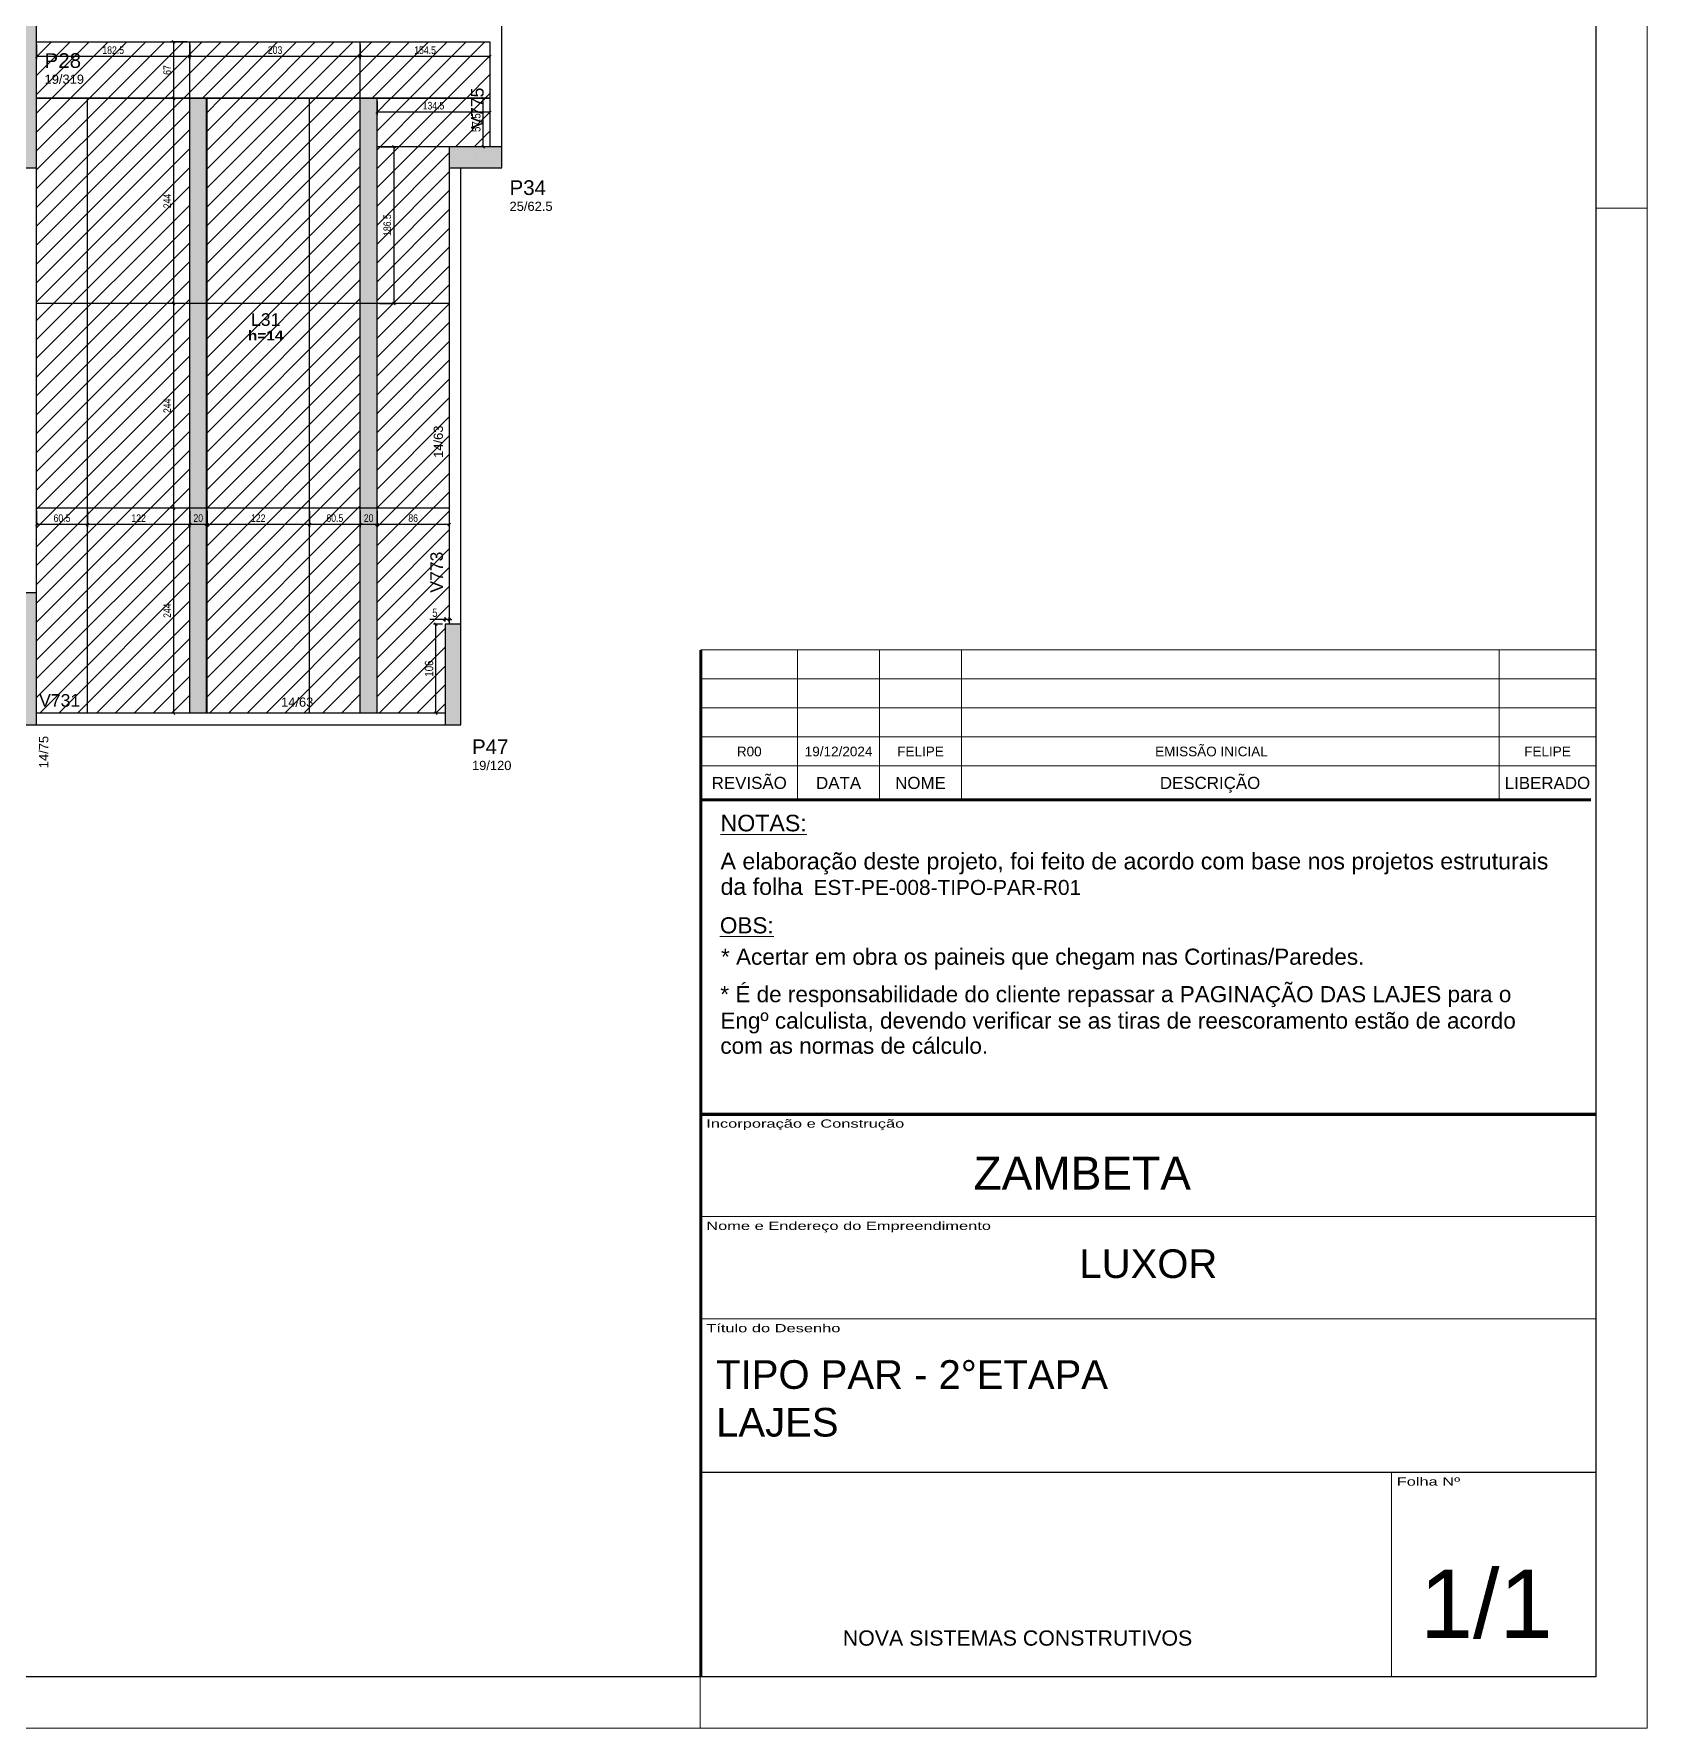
# Model space of a CAD drawing. Extents: x 4150 to 8661, y -614 to 3008.
# Drawn here: x 6740 to 8661, y -614 to 1405 of the extents above; entities that cross this region are included whole.
import ezdxf
from ezdxf.enums import TextEntityAlignment as Align

# ---------------------------------------------------------------- set-up
doc = ezdxf.new("R2010")
doc.units = 0
doc.header["$PDMODE"] = 34
for name, color, linetype, lineweight in [('CARIMBO', 255, 'Continuous', 9), ('FOLHA', 255, 'Continuous', 5), ('Folhas', 255, 'Continuous', 9), ('Hachura', 251, 'Continuous', 9)]:
    doc.layers.add(name, color=color, linetype=linetype, lineweight=lineweight)
for name, color, linetype in [('COTA', 241, 'Continuous'), ('MTH-DIM-PILAR', 3, 'Continuous'), ('MTH-DIM-VIGA', 3, 'Continuous'), ('MTH-FACE-VIGA', 7, 'Continuous'), ('MTH-PILAR-SEGUE', 5, 'Continuous'), ('MTH-SOMBRA25', 253, 'Continuous'), ('MTH-TIT1-PILAR', 5, 'Continuous'), ('MTH-TIT1-VIGA', 5, 'Continuous'), ('MTH-TXT-NEGRITO', 5, 'Continuous'), ('Painéis', 200, 'Continuous')]:
    doc.layers.add(name, color=color, linetype=linetype)
doc.styles.add('ARIAL', font='arial.ttf')
doc.styles.add('COTA TECNICA', font='techl___.ttf', dxfattribs={"height": 10})
doc.styles.add('COTA TECNICA-50', font='techl___.ttf', dxfattribs={"height": 9})
doc.styles.add('Tecnologia', font='')
doc.styles.add('TQS_ARIAL', font='arial.ttf')
doc.styles.add('TQS_ARIAL_BLACK', font='ariblk.ttf')
doc.styles.add('VERDANA', font='verdana.ttf', dxfattribs={"oblique": 15})
doc.styles.get('Tecnologia').set_extended_font_data('Forgotten Futurist')
doc.dimstyles.new('COTA PAINEL-50', dxfattribs={"dimtxt": 9, "dimasz": 3, "dimexe": 3, "dimexo": 3, "dimgap": 3, "dimtad": 1, "dimdec": 1, "dimzin": 12, "dimdsep": 46, "dimtxsty": 'COTA TECNICA-50', "dimblk1": 'OBLIQUE', "dimblk2": 'OBLIQUE', "dimsah": 1, "dimcen": 0.9, "dimclrd": 4, "dimclre": 4, "dimclrt": 240, "dimadec": 1, "dimazin": 3, "dimtfac": 1, "dimtdec": 1, "dimtmove": 0, "dimatfit": 3, "dimfxl": 1, "dimtolj": 1, "dimtzin": 12, "dimarcsym": 0})
doc.dimstyles.new('PAINEL', dxfattribs={"dimtxt": 10, "dimasz": 3, "dimexe": 3, "dimexo": 3, "dimgap": 3, "dimtad": 1, "dimdec": 1, "dimzin": 12, "dimdsep": 46, "dimtxsty": 'COTA TECNICA', "dimblk1": 'OBLIQUE', "dimblk2": 'OBLIQUE', "dimsah": 1, "dimcen": 0.9, "dimclrd": 4, "dimclre": 4, "dimclrt": 240, "dimadec": 1, "dimazin": 3, "dimtfac": 1, "dimtdec": 1, "dimtmove": 0, "dimatfit": 3, "dimfxl": 1, "dimtolj": 1, "dimtzin": 12, "dimarcsym": 0})

# ---------------------------------------------------------------- blocks, each defined once
blk = doc.blocks.new('Carimbo Laje')
at = {"layer": 'CARIMBO', "color": 30}
for points, const_width in [([(124981.9, 144853.7), (123684.7, 144853.7), (123684.7, 144038.4)], 4.45), ([(123684.7, 144705.5), (124981.9, 144705.5)], 1.48), ([(123684.7, 144557.3), (124981.9, 144557.3)], 1.48), ([(123684.7, 144334.9), (124981.9, 144334.9)], 1.48), ([(124685.4, 144038.4), (124685.4, 144334.9)], 1.48), ([(123684.7, 144038.4), (124981.9, 144038.4)], 1.48)]:
    blk.add_lwpolyline(points, dxfattribs=dict(at, const_width=const_width))
at = {"color": 0, "linetype": 'Continuous', "ltscale": 5, "style": 'ARIAL'}
blk.add_text('NOVA SISTEMAS CONSTRUTIVOS', height=22.118, dxfattribs=at).set_placement((123890.4, 144083.7))
at = {"color": 7, "style": 'ARIAL'}
blk.add_attdef('INCORPORAÇÃO_E_CONTRUÇÃO', text='', height=45.7, dxfattribs=at).set_placement((124364.7, 144777.9), align=Align.MIDDLE_CENTER)
blk.add_attdef('NOME_DA_OBRA', text='', height=41.5, dxfattribs=at).set_placement((124333.3, 144616.6), align=Align.CENTER)
for tag, p in [('PAVIMENTO', (123706.9, 144455.9)), ('TIPO_DE_PROJETO', (123706.9, 144386.8))]:
    blk.add_attdef(tag, p, '', height=41.5, dxfattribs=at)
at = {"color": 7, "style": 'ARIAL', "oblique": 10}
blk.add_attdef('FOLHA_Nº', text='', height=111.2, dxfattribs=at).set_placement((124832.8, 144149.1), align=Align.CENTER)
at = {"layer": 'CARIMBO', "color": 7, "style": 'VERDANA'}
blk.add_attdef('ENDEREÇO', text='', height=14.8, dxfattribs=at).set_placement((124333.3, 144572.1), align=Align.CENTER)
at = {"layer": 'Folhas', "style": 'Tecnologia', "width": 1.5}
for s, p in [('Incorporação e Construção', (123692.5, 144846.3)), ('Nome e Endereço do Empreendimento', (123692.5, 144698.1)), ('Título do Desenho', (123692.5, 144549.8)), ('Folha Nº', (124693.1, 144327.5))]:
    blk.add_text(s, height=11.86, dxfattribs=at).set_placement(p, align=Align.TOP_LEFT)
blk = doc.blocks.new('Revisão Carimbo')
at = {"color": 30}
for p, q in [((0, 155), (925, 155)), ((100, 35), (100, 155)), ((184.66, 35), (184.66, 155)), ((269.32, 35), (269.32, 155)), ((825, 35), (825, 155)), ((0, 125), (925, 125)), ((0, 95), (925, 95)), ((0, 65), (925, 65))]:
    blk.add_line(p, q, dxfattribs=at)
for points, const_width in [([(0, 0), (0, 155)], 3), ([(0, 35), (925, 35)], 1), ([(100, 35), (100, 0)], 1), ([(184.66, 35), (184.66, 0)], 1), ([(269.32, 35), (269.32, 0)], 1), ([(825, 35), (825, 0)], 1), ([(0, 0), (920, 0)], 3)]:
    blk.add_lwpolyline(points, dxfattribs=dict(at, const_width=const_width))
at = {"color": 7, "style": 'ARIAL'}
for s, p in [('REVISÃO', (50, 17.5)), ('DATA', (142.33, 17.5)), ('NOME', (226.99, 17.5)), ('DESCRIÇÃO', (526.27, 17.5)), ('LIBERADO', (875, 17.5))]:
    blk.add_text(s, height=12.5, dxfattribs=at).set_placement(p, align=Align.MIDDLE_CENTER)
at = {"layer": 'CARIMBO', "color": 7, "style": 'ARIAL'}
for tag, p in [('REVISÃO_03', (50, 140)), ('DATA', (142.33, 140)), ('NOME', (226.99, 140)), ('LIBERADO', (875, 140)), ('REVISÃO_02', (50, 110)), ('DATA', (142.33, 110)), ('NOME', (226.99, 110)), ('LIBERADO', (875, 110)), ('REVISÃO_01', (50, 80)), ('DATA', (142.33, 80)), ('NOME', (226.99, 80)), ('LIBERADO', (875, 80)), ('REVISÃO_00', (50, 50)), ('DATA', (142.33, 50)), ('NOME', (226.99, 50)), ('LIBERADO', (875, 50))]:
    blk.add_attdef(tag, text='', height=10, dxfattribs=at).set_placement(p, align=Align.MIDDLE_CENTER)
for p in [(279.32, 140), (279.32, 110), (279.32, 80), (279.32, 50)]:
    blk.add_attdef('DESCRIÇÃO', text='', height=10, dxfattribs=at).set_placement(p, align=Align.MIDDLE_LEFT)
blk = doc.blocks.new('_Oblique')
at = {"color": 0, "linetype": 'ByBlock', "lineweight": -2}
blk.add_line((-0.5, -0.5), (0.5, 0.5), dxfattribs=at)
blk = doc.blocks.new('*D1667')
at = {"layer": 'COTA', "color": 4, "lineweight": -2, "transparency": 16777216}
for p, q in [((7148.6, 836.5), (7148.6, 817.1)), ((7234.6, 836.5), (7234.6, 817.1)), ((7234.6, 820.1), (7148.6, 820.1))]:
    blk.add_line(p, q, dxfattribs=at)
at = {"layer": 'Defpoints', "color": 0, "transparency": 16777216}
for p in [(7148.6, 839.5), (7234.6, 839.5), (7148.6, 820.1)]:
    blk.add_point(p, dxfattribs=at)
at = {"layer": 'COTA', "color": 4, "lineweight": -2, "transparency": 16777216, "xscale": 3, "yscale": 3, "zscale": 3, "rotation": 180}
blk.add_blockref('_Oblique', (7148.6, 820.1), dxfattribs=at)
at = {"layer": 'COTA', "color": 4, "lineweight": -2, "transparency": 16777216, "xscale": 3, "yscale": 3, "zscale": 3}
blk.add_blockref('_Oblique', (7234.6, 820.1), dxfattribs=at)
at = {"layer": 'COTA', "color": 240, "transparency": 16777216, "insert": (7191.6, 827.7), "char_height": 9, "attachment_point": 5, "style": 'COTA TECNICA-50'}
blk.add_mtext('\\A1;86', dxfattribs=at)
blk = doc.blocks.new('*D1668')
at = {"layer": 'COTA', "color": 4, "lineweight": -2, "transparency": 16777216}
for p, q in [((7128.6, 836.5), (7128.6, 817.1)), ((7148.6, 836.5), (7148.6, 817.1)), ((7148.6, 820.1), (7128.6, 820.1))]:
    blk.add_line(p, q, dxfattribs=at)
at = {"layer": 'Defpoints', "color": 0, "transparency": 16777216}
for p in [(7128.6, 839.5), (7148.6, 839.5), (7128.6, 820.1)]:
    blk.add_point(p, dxfattribs=at)
at = {"layer": 'COTA', "color": 4, "lineweight": -2, "transparency": 16777216, "xscale": 3, "yscale": 3, "zscale": 3, "rotation": 180}
blk.add_blockref('_Oblique', (7128.6, 820.1), dxfattribs=at)
at = {"layer": 'COTA', "color": 4, "lineweight": -2, "transparency": 16777216, "xscale": 3, "yscale": 3, "zscale": 3}
blk.add_blockref('_Oblique', (7148.6, 820.1), dxfattribs=at)
at = {"layer": 'COTA', "color": 240, "transparency": 16777216, "insert": (7138.6, 827.7), "char_height": 9, "attachment_point": 5, "style": 'COTA TECNICA-50'}
blk.add_mtext('\\A1;20', dxfattribs=at)
blk = doc.blocks.new('*D1669')
at = {"layer": 'COTA', "color": 4, "lineweight": -2, "transparency": 16777216}
for p, q in [((7068.1, 836.5), (7068.1, 817.1)), ((7128.6, 836.5), (7128.6, 817.1)), ((7128.6, 820.1), (7068.1, 820.1))]:
    blk.add_line(p, q, dxfattribs=at)
at = {"layer": 'Defpoints', "color": 0, "transparency": 16777216}
for p in [(7068.1, 839.5), (7128.6, 839.5), (7068.1, 820.1)]:
    blk.add_point(p, dxfattribs=at)
at = {"layer": 'COTA', "color": 4, "lineweight": -2, "transparency": 16777216, "xscale": 3, "yscale": 3, "zscale": 3, "rotation": 180}
blk.add_blockref('_Oblique', (7068.1, 820.1), dxfattribs=at)
at = {"layer": 'COTA', "color": 4, "lineweight": -2, "transparency": 16777216, "xscale": 3, "yscale": 3, "zscale": 3}
blk.add_blockref('_Oblique', (7128.6, 820.1), dxfattribs=at)
at = {"layer": 'COTA', "color": 240, "transparency": 16777216, "insert": (7098.3, 827.7), "char_height": 9, "attachment_point": 5, "style": 'COTA TECNICA-50'}
blk.add_mtext('\\A1;60.5', dxfattribs=at)
blk = doc.blocks.new('*D1670')
at = {"layer": 'COTA', "color": 4, "lineweight": -2, "transparency": 16777216}
for p, q in [((6946.1, 836.5), (6946.1, 817.1)), ((7068.1, 836.5), (7068.1, 817.1)), ((7068.1, 820.1), (6946.1, 820.1))]:
    blk.add_line(p, q, dxfattribs=at)
at = {"layer": 'Defpoints', "color": 0, "transparency": 16777216}
for p in [(6946.1, 839.5), (7068.1, 839.5), (6946.1, 820.1)]:
    blk.add_point(p, dxfattribs=at)
at = {"layer": 'COTA', "color": 4, "lineweight": -2, "transparency": 16777216, "xscale": 3, "yscale": 3, "zscale": 3, "rotation": 180}
blk.add_blockref('_Oblique', (6946.1, 820.1), dxfattribs=at)
at = {"layer": 'COTA', "color": 4, "lineweight": -2, "transparency": 16777216, "xscale": 3, "yscale": 3, "zscale": 3}
blk.add_blockref('_Oblique', (7068.1, 820.1), dxfattribs=at)
at = {"layer": 'COTA', "color": 240, "transparency": 16777216, "insert": (7007.1, 827.7), "char_height": 9, "attachment_point": 5, "style": 'COTA TECNICA-50'}
blk.add_mtext('\\A1;122', dxfattribs=at)
blk = doc.blocks.new('*D1671')
at = {"layer": 'COTA', "color": 4, "lineweight": -2, "transparency": 16777216}
for p, q in [((6925.6, 836.5), (6925.6, 817.1)), ((6945.6, 836.5), (6945.6, 817.1)), ((6945.6, 820.1), (6925.6, 820.1))]:
    blk.add_line(p, q, dxfattribs=at)
at = {"layer": 'Defpoints', "color": 0, "transparency": 16777216}
for p in [(6925.6, 839.5), (6945.6, 839.5), (6925.6, 820.1)]:
    blk.add_point(p, dxfattribs=at)
at = {"layer": 'COTA', "color": 4, "lineweight": -2, "transparency": 16777216, "xscale": 3, "yscale": 3, "zscale": 3, "rotation": 180}
blk.add_blockref('_Oblique', (6925.6, 820.1), dxfattribs=at)
at = {"layer": 'COTA', "color": 4, "lineweight": -2, "transparency": 16777216, "xscale": 3, "yscale": 3, "zscale": 3}
blk.add_blockref('_Oblique', (6945.6, 820.1), dxfattribs=at)
at = {"layer": 'COTA', "color": 240, "transparency": 16777216, "insert": (6935.6, 827.7), "char_height": 9, "attachment_point": 5, "style": 'COTA TECNICA-50'}
blk.add_mtext('\\A1;20', dxfattribs=at)
blk = doc.blocks.new('*D1672')
at = {"layer": 'COTA', "color": 4, "lineweight": -2, "transparency": 16777216}
for p, q in [((6803.6, 836.5), (6803.6, 817.1)), ((6925.6, 836.5), (6925.6, 817.1)), ((6925.6, 820.1), (6803.6, 820.1))]:
    blk.add_line(p, q, dxfattribs=at)
at = {"layer": 'Defpoints', "color": 0, "transparency": 16777216}
for p in [(6803.6, 839.5), (6925.6, 839.5), (6803.6, 820.1)]:
    blk.add_point(p, dxfattribs=at)
at = {"layer": 'COTA', "color": 4, "lineweight": -2, "transparency": 16777216, "xscale": 3, "yscale": 3, "zscale": 3, "rotation": 180}
blk.add_blockref('_Oblique', (6803.6, 820.1), dxfattribs=at)
at = {"layer": 'COTA', "color": 4, "lineweight": -2, "transparency": 16777216, "xscale": 3, "yscale": 3, "zscale": 3}
blk.add_blockref('_Oblique', (6925.6, 820.1), dxfattribs=at)
at = {"layer": 'COTA', "color": 240, "transparency": 16777216, "insert": (6864.6, 827.7), "char_height": 9, "attachment_point": 5, "style": 'COTA TECNICA-50'}
blk.add_mtext('\\A1;122', dxfattribs=at)
blk = doc.blocks.new('*D1673')
at = {"layer": 'COTA', "color": 4, "lineweight": -2, "transparency": 16777216}
for p, q in [((6743.1, 836.5), (6743.1, 817.1)), ((6803.6, 836.5), (6803.6, 817.1)), ((6803.6, 820.1), (6743.1, 820.1))]:
    blk.add_line(p, q, dxfattribs=at)
at = {"layer": 'Defpoints', "color": 0, "transparency": 16777216}
for p in [(6743.1, 839.5), (6803.6, 839.5), (6743.1, 820.1)]:
    blk.add_point(p, dxfattribs=at)
at = {"layer": 'COTA', "color": 4, "lineweight": -2, "transparency": 16777216, "xscale": 3, "yscale": 3, "zscale": 3, "rotation": 180}
blk.add_blockref('_Oblique', (6743.1, 820.1), dxfattribs=at)
at = {"layer": 'COTA', "color": 4, "lineweight": -2, "transparency": 16777216, "xscale": 3, "yscale": 3, "zscale": 3}
blk.add_blockref('_Oblique', (6803.6, 820.1), dxfattribs=at)
at = {"layer": 'COTA', "color": 240, "transparency": 16777216, "insert": (6773.3, 827.7), "char_height": 9, "attachment_point": 5, "style": 'COTA TECNICA-50'}
blk.add_mtext('\\A1;60.5', dxfattribs=at)
blk = doc.blocks.new('*D1674')
at = {"layer": 'COTA', "color": 4, "lineweight": -2, "transparency": 16777216}
for p, q in [((7151.6, 1270), (7171.5, 1270)), ((7168.5, 1270), (7168.5, 1083.5)), ((7151.6, 1083.5), (7171.5, 1083.5))]:
    blk.add_line(p, q, dxfattribs=at)
at = {"layer": 'Defpoints', "color": 0, "transparency": 16777216}
for p in [(7148.6, 1270), (7148.6, 1083.5), (7168.5, 1083.5)]:
    blk.add_point(p, dxfattribs=at)
at = {"layer": 'COTA', "color": 4, "lineweight": -2, "transparency": 16777216, "xscale": 3, "yscale": 3, "zscale": 3}
for p, rotation in [((7168.5, 1270), 90), ((7168.5, 1083.5), 270)]:
    blk.add_blockref('_Oblique', p, dxfattribs=dict(at, rotation=rotation))
at = {"layer": 'COTA', "color": 240, "transparency": 16777216, "insert": (7160.8, 1176.8), "char_height": 9, "attachment_point": 5, "rotation": 90, "style": 'COTA TECNICA-50'}
blk.add_mtext('\\A1;186.5', dxfattribs=at)
blk = doc.blocks.new('*D1675')
at = {"layer": 'COTA', "color": 4, "lineweight": -2, "transparency": 16777216}
for p, q in [((7148.6, 1324.5), (7148.6, 1308.3)), ((7283.1, 1324.5), (7283.1, 1308.3)), ((7283.1, 1311.3), (7148.6, 1311.3))]:
    blk.add_line(p, q, dxfattribs=at)
at = {"layer": 'Defpoints', "color": 0, "transparency": 16777216}
for p in [(7148.6, 1327.5), (7283.1, 1327.5), (7148.6, 1311.3)]:
    blk.add_point(p, dxfattribs=at)
at = {"layer": 'COTA', "color": 4, "lineweight": -2, "transparency": 16777216, "xscale": 3, "yscale": 3, "zscale": 3, "rotation": 180}
blk.add_blockref('_Oblique', (7148.6, 1311.3), dxfattribs=at)
at = {"layer": 'COTA', "color": 4, "lineweight": -2, "transparency": 16777216, "xscale": 3, "yscale": 3, "zscale": 3}
blk.add_blockref('_Oblique', (7283.1, 1311.3), dxfattribs=at)
at = {"layer": 'COTA', "color": 240, "transparency": 16777216, "insert": (7215.8, 1319), "char_height": 9, "attachment_point": 5, "style": 'COTA TECNICA-50'}
blk.add_mtext('\\A1;134.5', dxfattribs=at)
blk = doc.blocks.new('*D1676')
at = {"layer": 'COTA', "color": 4, "lineweight": -2, "transparency": 16777216}
for p, q in [((7128.6, 1392), (7128.6, 1374.5)), ((7283.1, 1377.5), (7128.6, 1377.5)), ((7283.1, 1392), (7283.1, 1374.5))]:
    blk.add_line(p, q, dxfattribs=at)
at = {"layer": 'Defpoints', "color": 0, "transparency": 16777216}
for p in [(7128.6, 1395), (7283.1, 1395), (7128.6, 1377.5)]:
    blk.add_point(p, dxfattribs=at)
at = {"layer": 'COTA', "color": 4, "lineweight": -2, "transparency": 16777216, "xscale": 3, "yscale": 3, "zscale": 3, "rotation": 180}
blk.add_blockref('_Oblique', (7128.6, 1377.5), dxfattribs=at)
at = {"layer": 'COTA', "color": 4, "lineweight": -2, "transparency": 16777216, "xscale": 3, "yscale": 3, "zscale": 3}
blk.add_blockref('_Oblique', (7283.1, 1377.5), dxfattribs=at)
at = {"layer": 'COTA', "color": 240, "transparency": 16777216, "insert": (7205.8, 1385.1), "char_height": 9, "attachment_point": 5, "style": 'COTA TECNICA-50'}
blk.add_mtext('\\A1;154.5', dxfattribs=at)
blk = doc.blocks.new('*D1677')
at = {"layer": 'COTA', "color": 4, "lineweight": -2, "transparency": 16777216}
for p, q in [((6925.6, 1392), (6925.6, 1374.5)), ((7128.6, 1377.5), (6925.6, 1377.5)), ((7128.6, 1392), (7128.6, 1374.5))]:
    blk.add_line(p, q, dxfattribs=at)
at = {"layer": 'Defpoints', "color": 0, "transparency": 16777216}
for p in [(6925.6, 1395), (7128.6, 1395), (6925.6, 1377.5)]:
    blk.add_point(p, dxfattribs=at)
at = {"layer": 'COTA', "color": 4, "lineweight": -2, "transparency": 16777216, "xscale": 3, "yscale": 3, "zscale": 3, "rotation": 180}
blk.add_blockref('_Oblique', (6925.6, 1377.5), dxfattribs=at)
at = {"layer": 'COTA', "color": 4, "lineweight": -2, "transparency": 16777216, "xscale": 3, "yscale": 3, "zscale": 3}
blk.add_blockref('_Oblique', (7128.6, 1377.5), dxfattribs=at)
at = {"layer": 'COTA', "color": 240, "transparency": 16777216, "insert": (7027.1, 1385.2), "char_height": 9, "attachment_point": 5, "style": 'COTA TECNICA-50'}
blk.add_mtext('\\A1;203', dxfattribs=at)
blk = doc.blocks.new('*D1678')
at = {"layer": 'COTA', "color": 4, "lineweight": -2, "transparency": 16777216}
for p, q in [((6743.1, 1392), (6743.1, 1374.5)), ((6925.6, 1377.5), (6743.1, 1377.5)), ((6925.6, 1392), (6925.6, 1374.5))]:
    blk.add_line(p, q, dxfattribs=at)
at = {"layer": 'Defpoints', "color": 0, "transparency": 16777216}
for p in [(6743.1, 1395), (6925.6, 1395), (6743.1, 1377.5)]:
    blk.add_point(p, dxfattribs=at)
at = {"layer": 'COTA', "color": 4, "lineweight": -2, "transparency": 16777216, "xscale": 3, "yscale": 3, "zscale": 3, "rotation": 180}
blk.add_blockref('_Oblique', (6743.1, 1377.5), dxfattribs=at)
at = {"layer": 'COTA', "color": 4, "lineweight": -2, "transparency": 16777216, "xscale": 3, "yscale": 3, "zscale": 3}
blk.add_blockref('_Oblique', (6925.6, 1377.5), dxfattribs=at)
at = {"layer": 'COTA', "color": 240, "transparency": 16777216, "insert": (6834.3, 1385.1), "char_height": 9, "attachment_point": 5, "style": 'COTA TECNICA-50'}
blk.add_mtext('\\A1;182.5', dxfattribs=at)
blk = doc.blocks.new('*D1679')
at = {"layer": 'COTA', "color": 4, "lineweight": -2, "transparency": 16777216}
for p, q in [((6922.6, 1395), (6903.1, 1395)), ((6906.1, 1395), (6906.1, 1328)), ((6922.6, 1328), (6903.1, 1328))]:
    blk.add_line(p, q, dxfattribs=at)
at = {"layer": 'Defpoints', "color": 0, "transparency": 16777216}
for p in [(6925.6, 1395), (6906.1, 1328), (6925.6, 1328)]:
    blk.add_point(p, dxfattribs=at)
at = {"layer": 'COTA', "color": 4, "lineweight": -2, "transparency": 16777216, "xscale": 3, "yscale": 3, "zscale": 3}
for p, rotation in [((6906.1, 1395), 90), ((6906.1, 1328), 270)]:
    blk.add_blockref('_Oblique', p, dxfattribs=dict(at, rotation=rotation))
at = {"layer": 'COTA', "color": 240, "transparency": 16777216, "insert": (6898.6, 1361.5), "char_height": 9, "attachment_point": 5, "rotation": 90, "style": 'COTA TECNICA-50'}
blk.add_mtext('\\A1;67', dxfattribs=at)
blk = doc.blocks.new('*D1680')
at = {"layer": 'COTA', "color": 4, "lineweight": -2, "transparency": 16777216}
for p, q in [((6923.6, 1327.5), (6903.1, 1327.5)), ((6906.1, 1327.5), (6906.1, 1083.5))]:
    blk.add_line(p, q, dxfattribs=at)
at = {"layer": 'Defpoints', "color": 0, "transparency": 16777216}
for p in [(6926.6, 1327.5), (6906.1, 1083.5), (6906.1, 1083.5)]:
    blk.add_point(p, dxfattribs=at)
at = {"layer": 'COTA', "color": 4, "lineweight": -2, "transparency": 16777216, "xscale": 3, "yscale": 3, "zscale": 3}
for p, rotation in [((6906.1, 1327.5), 90), ((6906.1, 1083.5), 270)]:
    blk.add_blockref('_Oblique', p, dxfattribs=dict(at, rotation=rotation))
at = {"layer": 'COTA', "color": 240, "transparency": 16777216, "insert": (6898.6, 1205.5), "char_height": 9, "attachment_point": 5, "rotation": 90, "style": 'COTA TECNICA-50'}
blk.add_mtext('\\A1;244', dxfattribs=at)
blk = doc.blocks.new('*D1681')
at = {"layer": 'COTA', "color": 4, "lineweight": -2, "transparency": 16777216}
blk.add_line((6906.1, 1083.5), (6906.1, 839.5), dxfattribs=at)
at = {"layer": 'Defpoints', "color": 0, "transparency": 16777216}
for p in [(6906.1, 1083.5), (6906.1, 839.5), (6906.1, 839.5)]:
    blk.add_point(p, dxfattribs=at)
at = {"layer": 'COTA', "color": 4, "lineweight": -2, "transparency": 16777216, "xscale": 3, "yscale": 3, "zscale": 3}
for p, rotation in [((6906.1, 1083.5), 90), ((6906.1, 839.5), 270)]:
    blk.add_blockref('_Oblique', p, dxfattribs=dict(at, rotation=rotation))
at = {"layer": 'COTA', "color": 240, "transparency": 16777216, "insert": (6898.6, 961.5), "char_height": 9, "attachment_point": 5, "rotation": 90, "style": 'COTA TECNICA-50'}
blk.add_mtext('\\A1;244', dxfattribs=at)
blk = doc.blocks.new('*D1682')
at = {"layer": 'COTA', "color": 4, "lineweight": -2, "transparency": 16777216}
blk.add_line((6906.1, 839.5), (6906.1, 595.5), dxfattribs=at)
at = {"layer": 'Defpoints', "color": 0, "transparency": 16777216}
for p in [(6906.1, 839.5), (6906.1, 595.5), (6906.1, 595.5)]:
    blk.add_point(p, dxfattribs=at)
at = {"layer": 'COTA', "color": 4, "lineweight": -2, "transparency": 16777216, "xscale": 3, "yscale": 3, "zscale": 3}
for p, rotation in [((6906.1, 839.5), 90), ((6906.1, 595.5), 270)]:
    blk.add_blockref('_Oblique', p, dxfattribs=dict(at, rotation=rotation))
at = {"layer": 'COTA', "color": 240, "transparency": 16777216, "insert": (6898.6, 717.5), "char_height": 9, "attachment_point": 5, "rotation": 90, "style": 'COTA TECNICA-50'}
blk.add_mtext('\\A1;244', dxfattribs=at)
blk = doc.blocks.new('*D1683')
at = {"layer": 'COTA', "color": 4, "lineweight": -2, "transparency": 16777216}
for p, q in [((7226.6, 701.5), (7215.7, 701.5)), ((7218.7, 595.5), (7218.7, 701.5)), ((7226.6, 595.5), (7215.7, 595.5))]:
    blk.add_line(p, q, dxfattribs=at)
at = {"layer": 'Defpoints', "color": 0, "transparency": 16777216}
for p in [(7218.7, 701.5), (7229.6, 701.5), (7229.6, 595.5)]:
    blk.add_point(p, dxfattribs=at)
at = {"layer": 'COTA', "color": 4, "lineweight": -2, "transparency": 16777216, "xscale": 3, "yscale": 3, "zscale": 3}
for p, rotation in [((7218.7, 701.5), 90), ((7218.7, 595.5), 270)]:
    blk.add_blockref('_Oblique', p, dxfattribs=dict(at, rotation=rotation))
at = {"layer": 'COTA', "color": 240, "transparency": 16777216, "insert": (7210.6, 648.5), "char_height": 10, "attachment_point": 5, "rotation": 90, "style": 'COTA TECNICA'}
blk.add_mtext('\\A1;106', dxfattribs=at)
blk = doc.blocks.new('*D1684')
at = {"layer": 'COTA', "color": 4, "lineweight": -2, "transparency": 16777216}
for p, q in [((7229.6, 706.9), (7211.5, 706.9)), ((7229.6, 704.5), (7229.6, 709.9)), ((7234.6, 706.9), (7229.6, 706.9)), ((7234.6, 704.5), (7234.6, 709.9)), ((7234.6, 706.9), (7237.6, 706.9))]:
    blk.add_line(p, q, dxfattribs=at)
at = {"layer": 'Defpoints', "color": 0, "transparency": 16777216}
for p in [(7229.6, 706.9), (7229.6, 701.5), (7234.6, 701.5)]:
    blk.add_point(p, dxfattribs=at)
at = {"layer": 'COTA', "color": 4, "lineweight": -2, "transparency": 16777216, "xscale": 3, "yscale": 3, "zscale": 3}
blk.add_blockref('_Oblique', (7229.6, 706.9), dxfattribs=at)
at = {"layer": 'COTA', "color": 4, "lineweight": -2, "transparency": 16777216, "xscale": 3, "yscale": 3, "zscale": 3, "rotation": 180}
blk.add_blockref('_Oblique', (7234.6, 706.9), dxfattribs=at)
at = {"layer": 'COTA', "color": 240, "transparency": 16777216, "insert": (7217.5, 715), "char_height": 10, "attachment_point": 5, "style": 'COTA TECNICA'}
blk.add_mtext('\\A1;5', dxfattribs=at)
blk = doc.blocks.new('*D1685')
at = {"layer": 'COTA', "color": 4, "lineweight": -2, "transparency": 16777216}
for p, q in [((7280.1, 1327.5), (7271.9, 1327.5)), ((7274.9, 1270), (7274.9, 1327.5)), ((7280.1, 1270), (7271.9, 1270))]:
    blk.add_line(p, q, dxfattribs=at)
at = {"layer": 'Defpoints', "color": 0, "transparency": 16777216}
for p in [(7274.9, 1327.5), (7283.1, 1327.5), (7283.1, 1270)]:
    blk.add_point(p, dxfattribs=at)
at = {"layer": 'COTA', "color": 4, "lineweight": -2, "transparency": 16777216, "xscale": 3, "yscale": 3, "zscale": 3}
for p, rotation in [((7274.9, 1327.5), 90), ((7274.9, 1270), 270)]:
    blk.add_blockref('_Oblique', p, dxfattribs=dict(at, rotation=rotation))
at = {"layer": 'COTA', "color": 240, "transparency": 16777216, "insert": (7266.8, 1298.8), "char_height": 10, "attachment_point": 5, "rotation": 90, "style": 'COTA TECNICA'}
blk.add_mtext('\\A1;57.5', dxfattribs=at)

msp = doc.modelspace()

# ---------------------------------------------------------------- hatches: boundary and pattern name
at = {"layer": 'Hachura', "linetype": 'ByBlock'}
h = msp.add_hatch(dxfattribs=at)
h.set_pattern_fill('ANSI31', color=256, scale=5)
h.paths.add_polyline_path([(6925.57, 1328.05), (6925.57, 1395.05), (6743.07, 1395.05), (6743.07, 1328.05)])
h.paths.add_polyline_path([(6925.57, 1395.05), (6925.57, 1328.05), (7128.57, 1328.05), (7128.57, 1395.05)])
h.paths.add_polyline_path([(7283.07, 1328.05), (7283.07, 1395.05), (7128.57, 1395.05), (7128.57, 1328.05)])
h.paths.add_polyline_path([(7234.57, 1270.05), (7283.07, 1270.05), (7283.07, 1327.55), (7148.57, 1327.55), (7148.57, 1270.05)])
h.paths.add_polyline_path([(7234.57, 1245.05), (7234.57, 1270.05), (7148.57, 1270.05), (7148.57, 1083.55), (7234.57, 1083.55)])
h.paths.add_polyline_path([(7128.57, 1327.55), (7068.07, 1327.55), (7068.07, 1083.55), (7128.57, 1083.55)])
h.paths.add_polyline_path([(7068.07, 1327.55), (6946.07, 1327.55), (6946.07, 1083.55), (7068.07, 1083.55)])
h.paths.add_polyline_path([(6803.57, 1327.55), (6803.57, 1083.55), (6925.57, 1083.55), (6925.57, 1327.55)])
h.paths.add_polyline_path([(6803.57, 1327.55), (6743.07, 1327.55), (6743.07, 1245.05), (6743.07, 1083.55), (6803.57, 1083.55)])
h.paths.add_polyline_path([(6803.57, 1083.55), (6743.07, 1083.55), (6743.07, 839.55), (6803.57, 839.55)])
h.paths.add_polyline_path([(6803.57, 839.55), (6925.57, 839.55), (6925.57, 1083.55), (6803.57, 1083.55)])
h.paths.add_polyline_path([(6946.07, 839.55), (7068.07, 839.55), (7068.07, 1083.55), (6946.07, 1083.55)])
h.paths.add_polyline_path([(7128.57, 1083.55), (7068.07, 1083.55), (7068.07, 839.55), (7128.57, 839.55)])
h.paths.add_polyline_path([(7234.57, 1083.55), (7148.57, 1083.55), (7148.57, 839.55), (7234.57, 839.55)])
h.paths.add_polyline_path([(7148.57, 595.55), (7229.57, 595.55), (7229.57, 701.55), (7234.57, 701.55), (7234.57, 839.55), (7148.57, 839.55)])
h.paths.add_polyline_path([(7128.57, 839.55), (7068.07, 839.55), (7068.07, 595.55), (7128.57, 595.55)])
h.paths.add_polyline_path([(7068.07, 839.55), (6946.07, 839.55), (6946.07, 595.55), (7068.07, 595.55)])
h.paths.add_polyline_path([(6925.57, 839.55), (6803.57, 839.55), (6803.57, 595.55), (6925.57, 595.55)])
h.paths.add_polyline_path([(6803.57, 839.55), (6743.07, 839.55), (6743.07, 738.55), (6743.07, 595.55), (6803.57, 595.55)])
at = {"layer": 'Hachura'}
h = msp.add_hatch(color=256, dxfattribs=at)
h.dxf.hatch_style = 1
h.paths.add_polyline_path([(7128.57, 595.55), (7148.57, 595.55), (7148.57, 839.55), (7128.57, 839.55)])
h.paths.add_polyline_path([(7128.57, 839.55), (7148.57, 839.55), (7148.57, 1083.55), (7128.57, 1083.55)])
h.paths.add_polyline_path([(7128.57, 1083.55), (7148.57, 1083.55), (7148.57, 1327.55), (7128.57, 1327.55)])
h.paths.add_polyline_path([(6925.57, 1083.55), (6945.57, 1083.55), (6945.57, 1327.55), (6925.57, 1327.55)])
h.paths.add_polyline_path([(6925.57, 839.55), (6945.57, 839.55), (6945.57, 1083.55), (6925.57, 1083.55)])
h.paths.add_polyline_path([(6925.57, 595.55), (6945.57, 595.55), (6945.57, 839.55), (6925.57, 839.55)])

# ---------------------------------------------------------------- linework, layer by layer
at = {"color": 30}
for p, q in [((8600.49, 2946.69), (8600.49, -552.63)), ((8600.49, -552.63), (4302.54, -552.63))]:
    msp.add_line(p, q, dxfattribs=at)
at = {"layer": 'CARIMBO', "color": 30, "const_width": 3.65}
msp.add_lwpolyline([(7534.31, 117.53), (7534.31, 492.16)], dxfattribs=at)
at = {"layer": 'FOLHA'}
for p, q in [((8661.45, 3007.66), (8661.45, -613.6)), ((8661.45, 1197.03), (8600.49, 1197.03)), ((7533.62, -552.63), (7533.62, -613.6)), ((8661.45, -613.6), (4150.13, -613.6))]:
    msp.add_line(p, q, dxfattribs=at)
at = {"layer": 'MTH-FACE-VIGA', "linetype": 'Continuous'}
for p, q in [((7297.07, 1270.05), (7297.07, 1539.05)), ((6743.07, 1395.05), (7283.07, 1395.05)), ((7283.07, 1395.05), (7283.07, 1270.05)), ((6743.07, 738.55), (6743.07, 1245.05)), ((7234.57, 1245.05), (7234.57, 701.55)), ((7248.57, 701.55), (7248.57, 1245.05)), ((7229.57, 595.55), (6743.07, 595.55)), ((6743.07, 581.55), (7229.57, 581.55))]:
    msp.add_line(p, q, dxfattribs=at)
at = {"layer": 'MTH-PILAR-SEGUE', "linetype": 'Continuous'}
msp.add_line((7265.82, 1260.55), (7265.82, 1260.55), dxfattribs=at)
for points in [[(6724.07, 1245.05), (6743.07, 1245.05), (6743.07, 1564.05), (6724.07, 1564.05), (6724.07, 1245.05)], [(7297.07, 1245.05), (7297.07, 1270.05), (7234.57, 1270.05), (7234.57, 1245.05), (7297.07, 1245.05)], [(6724.07, 581.55), (6743.07, 581.55), (6743.07, 738.55), (6724.07, 738.55), (6724.07, 581.55)], [(7229.57, 581.55), (7248.57, 581.55), (7248.57, 701.55), (7229.57, 701.55), (7229.57, 581.55)]]:
    msp.add_lwpolyline(points, dxfattribs=at)
at = {"layer": 'MTH-SOMBRA25', "linetype": 'Continuous'}
for points in [[(6724.07, 1245.05), (6743.07, 1245.05), (6743.07, 1564.05)], [(6724.07, 1245.05), (6743.07, 1564.05), (6724.07, 1564.05)], [(7297.07, 1245.05), (7297.07, 1270.05), (7234.57, 1270.05)], [(7297.07, 1245.05), (7234.57, 1270.05), (7234.57, 1245.05)], [(7297.07, 1245.05), (7234.57, 1245.05), (7297.07, 1245.05)], [(6724.07, 581.55), (6743.07, 581.55), (6743.07, 738.55)], [(6724.07, 581.55), (6743.07, 738.55), (6724.07, 738.55)], [(7229.57, 581.55), (7248.57, 581.55), (7248.57, 701.55)], [(7229.57, 581.55), (7248.57, 701.55), (7229.57, 701.55)], [(7229.57, 581.55), (7229.57, 701.55), (7229.57, 581.55)]]:
    msp.add_solid(points, dxfattribs=at)
at = {"layer": 'Painéis'}
for p, q in [((6925.57, 595.55), (6925.57, 1395.05)), ((7128.57, 595.55), (7128.57, 1395.05)), ((7283.07, 1328.05), (6743.07, 1328.05)), ((7283.07, 1327.55), (6743.07, 1327.55)), ((6803.57, 595.55), (6803.57, 1327.55)), ((6945.57, 595.55), (6945.57, 1327.55)), ((6946.07, 595.55), (6946.07, 1327.55)), ((7068.07, 595.55), (7068.07, 1327.55)), ((7148.57, 595.55), (7148.57, 1327.55)), ((7234.57, 1270.05), (7148.57, 1270.05)), ((7234.57, 1083.55), (6743.07, 1083.55)), ((7234.57, 839.55), (6743.07, 839.55))]:
    msp.add_line(p, q, dxfattribs=at)

# ---------------------------------------------------------------- block references
at = {"layer": 'CARIMBO', "color": 1}
ref = msp.add_blockref('Revisão Carimbo', (7534.31, 492.16), dxfattribs=dict(at, xscale=1.152505138133646, yscale=1.152505138133646, zscale=1.152505138133646))
ref.add_attrib('REVISÃO_00', 'R00', dxfattribs={"color": 1, "height": 11.525, "style": 'ARIAL'}).set_placement((7591.94, 549.78), align=Align.MIDDLE_CENTER)
ref.add_attrib('DATA', '19/12/2024', dxfattribs={"color": 1, "height": 11.525, "style": 'ARIAL'}).set_placement((7698.35, 549.78), align=Align.MIDDLE_CENTER)
ref.add_attrib('NOME', 'FELIPE', dxfattribs={"color": 1, "height": 11.525, "style": 'ARIAL'}).set_placement((7795.92, 549.78), align=Align.MIDDLE_CENTER)
ref.add_attrib('DESCRIÇÃO', '                                                 EMISSÃO INICIAL', dxfattribs={"color": 1, "height": 11.5251, "style": 'ARIAL'}).set_placement((7856.23, 549.78), align=Align.MIDDLE_LEFT)
ref.add_attrib('LIBERADO', 'FELIPE', dxfattribs={"color": 1, "height": 11.525, "style": 'ARIAL'}).set_placement((8542.75, 549.78), align=Align.MIDDLE_CENTER)
at = {"layer": 'CARIMBO', "linetype": 'ByBlock'}
ref = msp.add_blockref('Carimbo Laje', (-94123.93, -118939.86), dxfattribs=dict(at, xscale=0.8219144908905698, yscale=0.8219144908905698, zscale=0.8219144908905698))
ref.add_attrib('FOLHA_Nº', '  1/1', (8327.58, -506.14), dxfattribs={"layer": '0', "height": 81.442, "style": 'ARIAL'})
ref.add_attrib('TIPO_DE_PROJETO', 'LAJES', (7552.59, -266.29), dxfattribs={"layer": '0', "height": 34.118, "style": 'ARIAL'})
ref.add_attrib('PAVIMENTO', 'TIPO PAR - 2°ETAPA', (7552.59, -209.45), dxfattribs={"layer": '0', "height": 34.1176, "style": 'ARIAL'})
ref.add_attrib('NOME_DA_OBRA', 'LUXOR', dxfattribs={"layer": '0', "height": 34.118, "style": 'ARIAL'}).set_placement((8067.4, -77.42), align=Align.CENTER)
ref.add_attrib('INCORPORAÇÃO_E_CONTRUÇÃO', 'ZAMBETA', dxfattribs={"layer": '0', "height": 39.265, "style": 'ARIAL'}).set_placement((7988.57, 67.07), align=Align.TOP_CENTER)

# ---------------------------------------------------------------- texts
at = {"layer": 'CARIMBO', "style": 'ARIAL'}
for s, height, p in [('%%UNOTAS:', 19.751, (7557.72, 454.63)), ('A elaboração deste projeto, foi feito de acordo com base nos projetos estruturais', 19.7506, (7557.72, 409.32)), ('da folha', 19.751, (7557.72, 378.93)), ('%%UOBS:', 19.202, (7556.97, 333.09)), ('* Acertar em obra os paineis que chegam nas Cortinas/Paredes.', 19.2019, (7558.32, 295.68)), ('* É de responsabilidade do cliente repassar a PAGINAÇÃO DAS LAJES para o', 19.2019, (7557.5, 251.09)), ('Engº calculista, devendo verificar se as tiras de reescoramento estão de acordo', 19.2019, (7557.5, 219.62)), ('com as normas de cálculo.', 19.2019, (7557.5, 189.67))]:
    msp.add_text(s, height=height, dxfattribs=at).set_placement(p)
at = {"layer": 'CARIMBO', "color": 1, "style": 'ARIAL'}
msp.add_text('EST-PE-008-TIPO-PAR-R01', height=17.7755, dxfattribs=at).set_placement((7668.56, 378.93))
at = {"layer": 'MTH-DIM-PILAR', "linetype": 'Continuous', "style": 'TQS_ARIAL'}
for s, p in [('19/319', (6752.54, 1345.05)), ('25/62.5', (7306.41, 1193.66)), ('19/120', (7261.67, 527.62))]:
    msp.add_text(s, height=11, dxfattribs=at).set_placement(p)
at = {"layer": 'MTH-DIM-VIGA', "linetype": 'Continuous', "style": 'TQS_ARIAL'}
for s, p in [('14/63', (7227.07, 899.55)), ('14/75', (6757.07, 529.82))]:
    msp.add_text(s, height=11, rotation=90, dxfattribs=at).set_placement(p)
msp.add_text('14/63', height=11, dxfattribs=at).set_placement((7034.24, 603.05))
at = {"layer": 'MTH-TIT1-PILAR', "linetype": 'Continuous', "style": 'TQS_ARIAL'}
for s, p in [('P28', (6752.54, 1364.05)), ('P34', (7306.41, 1212.66)), ('P47', (7261.67, 546.62))]:
    msp.add_text(s, height=17.5, dxfattribs=at).set_placement(p)
at = {"layer": 'MTH-TIT1-VIGA', "linetype": 'Continuous', "style": 'TQS_ARIAL'}
for s, p in [('V775', (7275.57, 1291.56)), ('V773', (7227.07, 738.86))]:
    msp.add_text(s, height=15, rotation=90, dxfattribs=at).set_placement(p)
for s, p in [('L31', (6998.46, 1056.73)), ('V731', (6746.07, 603.05))]:
    msp.add_text(s, height=15, dxfattribs=at).set_placement(p)
at = {"layer": 'MTH-TXT-NEGRITO', "color": 3, "linetype": 'Continuous', "style": 'TQS_ARIAL_BLACK'}
msp.add_text('h=14', height=11.5, dxfattribs=at).set_placement((6994.74, 1039.56))

# ---------------------------------------------------------------- dimensions: what is measured, and where the dimension line sits
at = {"layer": 'COTA'}
for base, p1, p2, angle, picture, middle in [((6743.07, 1377.46), (6925.57, 1395.05), (6743.07, 1395.05), 180, '*D1678', (6834.32, 1385.07)), ((6925.57, 1377.46), (7128.57, 1395.05), (6925.57, 1395.05), 180, '*D1677', (7027.07, 1385.15)), ((6906.15, 1083.55), (6926.56, 1327.55), (6906.15, 1083.55), 270, '*D1680', (6898.58, 1205.55)), ((6906.15, 839.55), (6906.15, 1083.55), (6906.15, 839.55), 270, '*D1681', (6898.58, 961.55)), ((6743.07, 820.11), (6803.57, 839.55), (6743.07, 839.55), 180, '*D1673', (6773.32, 827.71)), ((6803.57, 820.11), (6925.57, 839.55), (6803.57, 839.55), 180, '*D1672', (6864.57, 827.66)), ((6906.15, 595.55), (6906.15, 839.55), (6906.15, 595.55), 270, '*D1682', (6898.58, 717.55)), ((6946.07, 820.11), (7068.07, 839.55), (6946.07, 839.55), 180, '*D1670', (7007.07, 827.66)), ((7068.07, 820.11), (7128.57, 839.55), (7068.07, 839.55), 180, '*D1669', (7098.32, 827.71)), ((7128.57, 820.11), (7148.57, 839.55), (7128.57, 839.55), 180, '*D1668', (7138.57, 827.7))]:
    dim = msp.add_linear_dim(base=base, p1=p1, p2=p2, angle=angle, dimstyle='COTA PAINEL-50', override={"dimtmove": 1}, dxfattribs=at)
    dim.commit()
    dim.dimension.update_dxf_attribs({"geometry": picture, "text_midpoint": middle})
for base, p1, p2, angle, dimstyle, picture, middle in [((6906.15, 1328.05), (6925.57, 1395.05), (6925.57, 1328.05), 270, 'COTA PAINEL-50', '*D1679', (6898.56, 1361.55)), ((7128.57, 1377.46), (7283.07, 1395.05), (7128.57, 1395.05), 180, 'COTA PAINEL-50', '*D1676', (7205.82, 1385.06)), ((7148.57, 1311.26), (7283.07, 1327.55), (7148.57, 1327.55), 180, 'COTA PAINEL-50', '*D1675', (7215.82, 1318.96)), ((7274.95, 1327.55), (7283.07, 1270.05), (7283.07, 1327.55), 90, 'PAINEL', '*D1685', (7266.84, 1298.8)), ((7168.46, 1083.55), (7148.57, 1270.05), (7148.57, 1083.55), 270, 'COTA PAINEL-50', '*D1674', (7160.84, 1176.8)), ((6925.57, 820.11), (6945.57, 839.55), (6925.57, 839.55), 180, 'COTA PAINEL-50', '*D1671', (6935.57, 827.7)), ((7148.57, 820.11), (7234.57, 839.55), (7148.57, 839.55), 180, 'COTA PAINEL-50', '*D1667', (7191.57, 827.72)), ((7218.71, 701.55), (7229.57, 595.55), (7229.57, 701.55), 90, 'PAINEL', '*D1683', (7210.61, 648.55))]:
    dim = msp.add_linear_dim(base=base, p1=p1, p2=p2, angle=angle, dimstyle=dimstyle, dxfattribs=at)
    dim.commit()
    dim.dimension.update_dxf_attribs({"geometry": picture, "text_midpoint": middle})
dim = msp.add_linear_dim(base=(7229.57, 706.89), p1=(7234.57, 701.55), p2=(7229.57, 701.55), dimstyle='PAINEL', dxfattribs=at)
dim.commit()
dim.dimension.update_dxf_attribs({"geometry": '*D1684', "text_midpoint": (7217.52, 715)})

doc.saveas('drawing.dxf')
